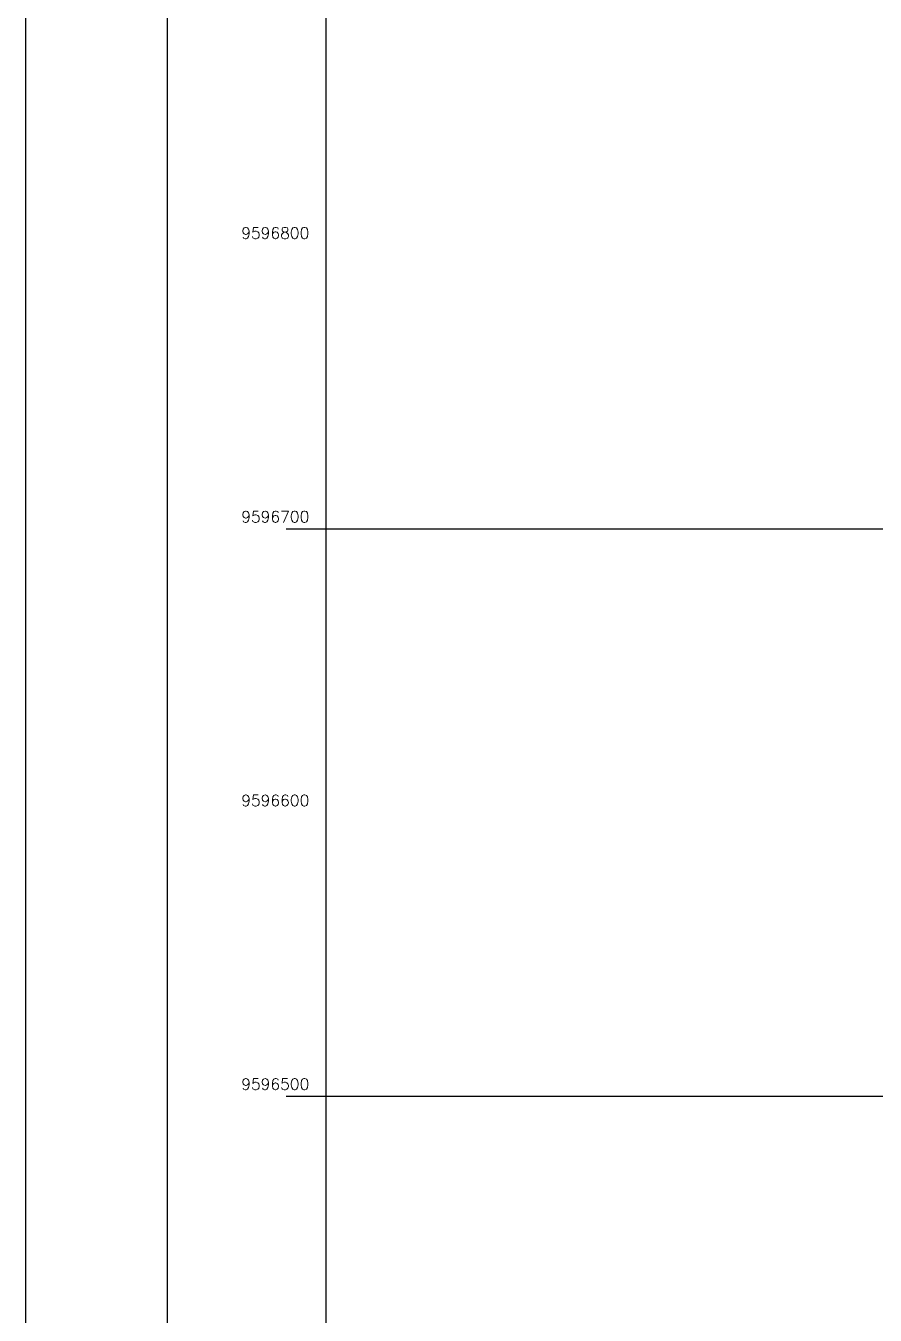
# Model space of a CAD drawing. Header units: millimetres. Extents: x 276147 to 291056, y 9594849 to 9609891.
# Drawn here: x 280613.2 to 280912.6, y 9596491.1 to 9596945.6 of the extents above; entities that cross this region are included whole.
import ezdxf
from ezdxf.enums import TextEntityAlignment as Align

# ---------------------------------------------------------------- set-up
doc = ezdxf.new("R2010")
doc.units = ezdxf.units.MM
doc.header["$LTSCALE"] = 10
for name, color, linetype in [('2000-Top_malha_coord', 2, 'Continuous'), ('LINHA02', 8, 'Continuous'), ('Top_malha_coord', 8, 'Continuous')]:
    doc.layers.add(name, color=color, linetype=linetype)
doc.styles.add('r80', font='romans.shx')

msp = doc.modelspace()

# ---------------------------------------------------------------- linework, layer by layer
at = {"color": 5}
msp.add_line((280663.16, 9594867.26), (280663.16, 9597794.48), dxfattribs=at)
at = {"layer": 'LINHA02'}
msp.add_line((280613.16, 9594848.8), (280613.16, 9597813.58), dxfattribs=at)
at = {"layer": 'Top_malha_coord'}
for p, q in [((280719.12, 9594947.78), (280719.12, 9597782.25)), ((280704.94, 9596768.37), (282519.12, 9596768.37)), ((280704.94, 9596568.37), (282519.12, 9596568.37))]:
    msp.add_line(p, q, dxfattribs=at)

# ---------------------------------------------------------------- texts
at = {"layer": '2000-Top_malha_coord', "style": 'r80'}
for s, p in [('9596800', (280689.12, 9596869.37)), ('9596700', (280689.12, 9596769.37)), ('9596600', (280689.12, 9596669.37)), ('9596500', (280689.12, 9596569.37))]:
    msp.add_text(s, height=4, dxfattribs=at).set_placement(p, align=Align.BOTTOM_LEFT)

doc.saveas('drawing.dxf')
